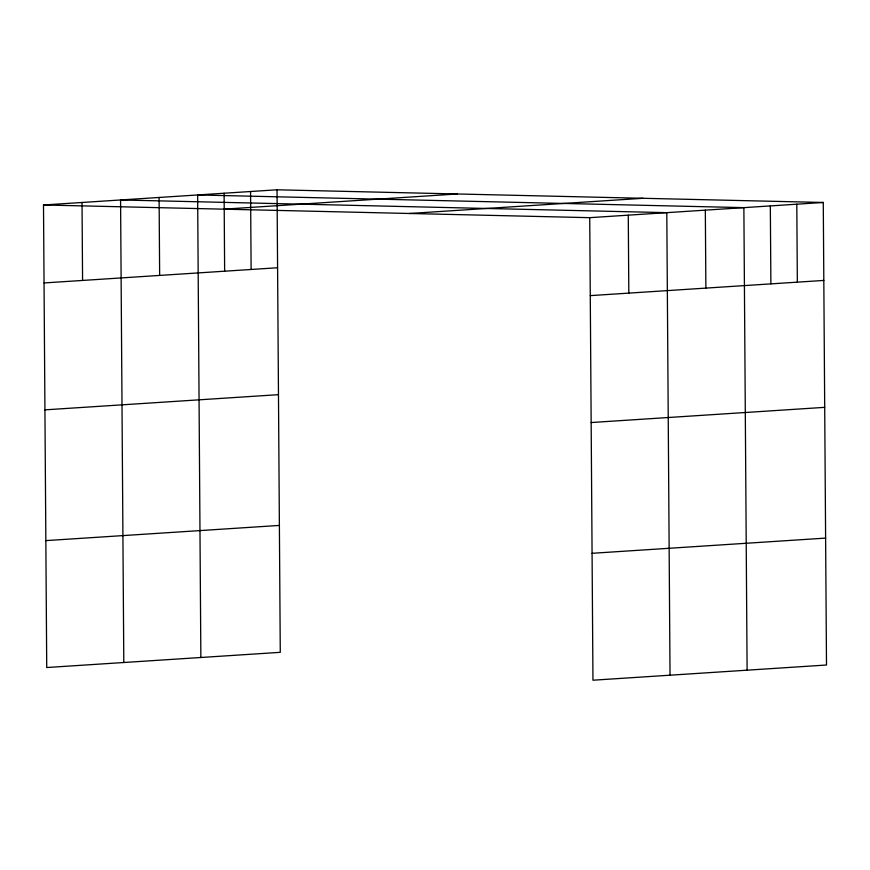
<?xml version="1.0" encoding="UTF-8"?>
<svg xmlns="http://www.w3.org/2000/svg" width="870" height="870" viewBox="0 0 870 870"><rect width="100%" height="100%" fill="white"/><g stroke="black" fill="none" stroke-linecap="round" stroke-linejoin="round"><path stroke-width="1.3" d="M277.041 189.791L280.271 652.326L46.73 667.529L43.5 204.983L277.041 189.791L823.27 202.471L826.5 665.017L592.959 680.209L589.729 217.674L823.27 202.471M223.753 209.17L457.294 193.977M409.476 213.487L643.017 198.284M44.044 282.946L277.584 267.753M590.273 295.626L823.814 280.434M44.935 409.857L278.465 394.665M591.165 422.537L824.706 407.345M45.838 540.618L279.379 525.426M592.078 553.298L825.619 538.106M43.5 204.983L589.729 217.674M796.8 204.2L797.344 282.152M770.331 205.918L770.885 283.881M747.102 670.183L743.872 207.636L197.631 194.956L200.861 657.502M705.331 210.148L705.875 288.111M670.03 675.196L666.801 212.65L120.571 199.969L123.801 662.516M628.27 215.162L628.814 293.125M250.571 191.509L251.115 269.472M224.101 193.238L224.645 271.201M159.101 197.468L159.645 275.431M82.03 202.482L82.574 280.444"/></g></svg>
